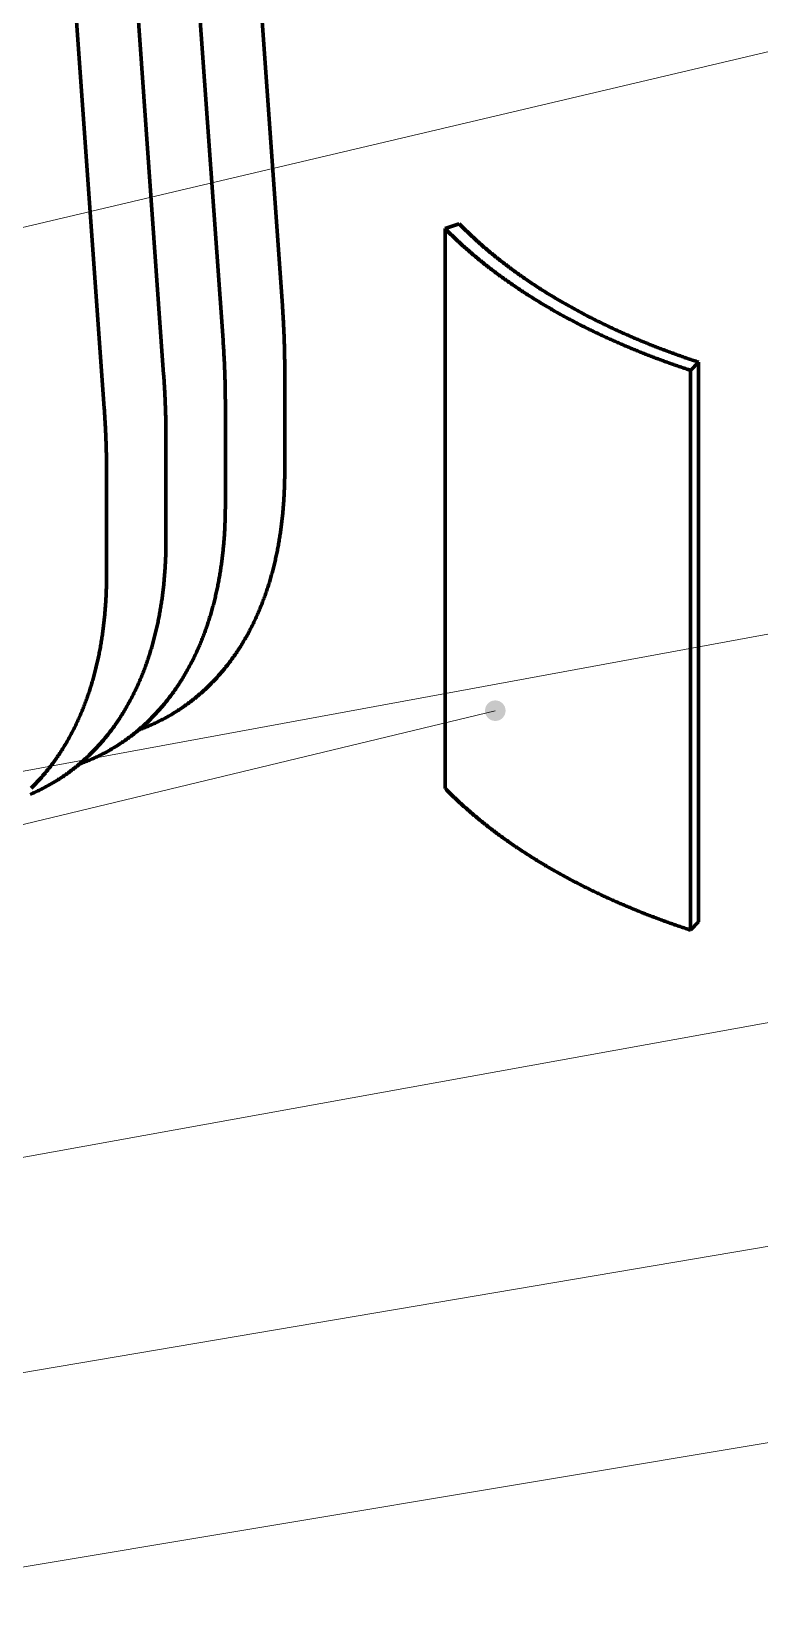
# Model space of a CAD drawing. Header units: millimetres. Extents: x 0 to 841, y 0 to 594.
# Drawn here: x 187.2 to 229.6, y 253.9 to 345.4 of the extents above; entities that cross this region are included whole.
import ezdxf

# ---------------------------------------------------------------- set-up
doc = ezdxf.new("R2010")
doc.units = ezdxf.units.MM
doc.layers.add('01-VISIBLE', color=7, linetype='CONTINUOUS', lineweight=70)
doc.layers.add('08-FINA', color=5, linetype='CONTINUOUS', lineweight=18)

msp = doc.modelspace()

# ---------------------------------------------------------------- hatches: boundary and pattern name
at = {"layer": '08-FINA'}
h = msp.add_hatch(color=7, dxfattribs=at)
h.dxf.hatch_style = 1
edge = h.paths.add_edge_path()
edge.add_arc((214.223, 305.723), 0.6, 0, 360)

# ---------------------------------------------------------------- linework, layer by layer
at = {"layer": '01-VISIBLE'}
for p, q in [((201.801, 329.346), (197.86, 384.638)), ((198.336, 327.346), (194.395, 382.638)), ((194.871, 325.345), (190.93, 380.637)), ((191.406, 323.345), (187.465, 378.637)), ((212.117, 334.122), (211.29, 333.851)), ((211.29, 301.191), (211.29, 333.851)), ((226.088, 326.055), (225.62, 325.578)), ((226.088, 293.395), (226.088, 326.055)), ((201.936, 319.687), (201.936, 325.613)), ((225.62, 292.918), (225.62, 325.578)), ((198.472, 317.686), (198.472, 323.612)), ((195.007, 315.686), (195.007, 321.612)), ((191.542, 313.685), (191.542, 319.612)), ((226.088, 293.395), (225.62, 292.918))]:
    msp.add_line(p, q, dxfattribs=at)
for points in [[(212.117, 334.122), (212.173, 334.064), (212.23, 334.008), (212.286, 333.951), (212.343, 333.894), (212.4, 333.838), (212.458, 333.782), (212.515, 333.726), (212.573, 333.67), (212.631, 333.615), (212.689, 333.559), (212.747, 333.504), (212.805, 333.449), (212.864, 333.395), (212.923, 333.34), (212.982, 333.286), (213.041, 333.232), (213.1, 333.178), (213.16, 333.124), (213.22, 333.07), (213.28, 333.017), (213.34, 332.964), (213.4, 332.911), (213.46, 332.858), (213.521, 332.805), (213.581, 332.753), (213.642, 332.701), (213.703, 332.649), (213.765, 332.597), (213.826, 332.545), (213.887, 332.494), (213.949, 332.442), (214.011, 332.391), (214.073, 332.34), (214.135, 332.29), (214.197, 332.239), (214.26, 332.189), (214.322, 332.139), (214.385, 332.089), (214.448, 332.039), (214.511, 331.989), (214.574, 331.94), (214.638, 331.891), (214.701, 331.842), (214.765, 331.793), (214.829, 331.744), (214.892, 331.696), (214.956, 331.647), (215.021, 331.599), (215.085, 331.551), (215.149, 331.504), (215.214, 331.456), (215.279, 331.408), (215.343, 331.361), (215.408, 331.314), (215.473, 331.267), (215.539, 331.221), (215.604, 331.174), (215.669, 331.128), (215.735, 331.082), (215.801, 331.036), (215.867, 330.99), (215.933, 330.944), (215.999, 330.899), (216.065, 330.853), (216.131, 330.808), (216.198, 330.763), (216.264, 330.718), (216.331, 330.674), (216.398, 330.629), (216.464, 330.585), (216.531, 330.541), (216.599, 330.497), (216.666, 330.453), (216.733, 330.41), (216.801, 330.366), (216.868, 330.323), (216.936, 330.28), (217.003, 330.237), (217.071, 330.194), (217.139, 330.152), (217.207, 330.109), (217.276, 330.067), (217.344, 330.025), (217.412, 329.983), (217.481, 329.941), (217.549, 329.9), (217.618, 329.858), (217.687, 329.817), (217.756, 329.776), (217.825, 329.735), (217.894, 329.694), (217.963, 329.653), (218.032, 329.613), (218.101, 329.573), (218.171, 329.533), (218.24, 329.493), (218.31, 329.453), (218.38, 329.413), (218.45, 329.374), (218.519, 329.334), (218.589, 329.295), (218.659, 329.256), (218.73, 329.217), (218.8, 329.178), (218.87, 329.14), (218.941, 329.101), (219.011, 329.063), (219.082, 329.025), (219.152, 328.987), (219.223, 328.949), (219.294, 328.912), (219.365, 328.874), (219.436, 328.837), (219.507, 328.799), (219.578, 328.762), (219.649, 328.726), (219.72, 328.689), (219.792, 328.652), (219.863, 328.616), (219.935, 328.579), (220.006, 328.543), (220.078, 328.507), (220.15, 328.471), (220.222, 328.436), (220.294, 328.4), (220.366, 328.365), (220.438, 328.33), (220.51, 328.294), (220.582, 328.26), (220.654, 328.225), (220.727, 328.19), (220.799, 328.156), (220.871, 328.121), (220.944, 328.087), (221.017, 328.053), (221.089, 328.019), (221.162, 327.985), (221.235, 327.951), (221.308, 327.918), (221.381, 327.884), (221.454, 327.851), (221.527, 327.818), (221.6, 327.785), (221.673, 327.752), (221.746, 327.72), (221.82, 327.687), (221.893, 327.655), (221.966, 327.623), (222.04, 327.59), (222.113, 327.558), (222.187, 327.527), (222.261, 327.495), (222.334, 327.463), (222.408, 327.432), (222.482, 327.401), (222.556, 327.37), (222.63, 327.339), (222.704, 327.308), (222.778, 327.277), (222.852, 327.246), (222.927, 327.216), (223.001, 327.186), (223.075, 327.155), (223.149, 327.125), (223.224, 327.095), (223.298, 327.066), (223.373, 327.036), (223.447, 327.006), (223.522, 326.977), (223.597, 326.948), (223.671, 326.919), (223.746, 326.89), (223.821, 326.861), (223.896, 326.832), (223.971, 326.803), (224.046, 326.775), (224.121, 326.747), (224.196, 326.718), (224.271, 326.69), (224.346, 326.662), (224.422, 326.635), (224.497, 326.607), (224.572, 326.579), (224.648, 326.552), (224.723, 326.525), (224.799, 326.498), (224.874, 326.471), (224.95, 326.444), (225.025, 326.417), (225.101, 326.39), (225.177, 326.364), (225.252, 326.337), (225.328, 326.311), (225.404, 326.285), (225.48, 326.259), (225.556, 326.233), (225.632, 326.207), (225.708, 326.181), (225.784, 326.156), (225.86, 326.131), (225.936, 326.105), (226.012, 326.08), (226.088, 326.055)], [(211.29, 333.851), (211.347, 333.794), (211.403, 333.737), (211.46, 333.68), (211.517, 333.624), (211.574, 333.567), (211.631, 333.511), (211.689, 333.455), (211.747, 333.399), (211.805, 333.343), (211.863, 333.288), (211.921, 333.233), (211.979, 333.178), (212.038, 333.123), (212.097, 333.068), (212.156, 333.014), (212.215, 332.96), (212.274, 332.905), (212.334, 332.852), (212.394, 332.798), (212.453, 332.744), (212.513, 332.691), (212.574, 332.638), (212.634, 332.585), (212.694, 332.532), (212.755, 332.48), (212.816, 332.427), (212.877, 332.375), (212.938, 332.323), (212.999, 332.271), (213.061, 332.219), (213.123, 332.168), (213.184, 332.117), (213.246, 332.066), (213.308, 332.015), (213.371, 331.964), (213.433, 331.913), (213.495, 331.863), (213.558, 331.813), (213.621, 331.763), (213.684, 331.713), (213.747, 331.663), (213.81, 331.614), (213.874, 331.565), (213.937, 331.516), (214.001, 331.467), (214.065, 331.418), (214.129, 331.369), (214.193, 331.321), (214.257, 331.273), (214.321, 331.225), (214.386, 331.177), (214.45, 331.129), (214.515, 331.082), (214.58, 331.034), (214.645, 330.987), (214.71, 330.94), (214.775, 330.893), (214.841, 330.847), (214.906, 330.8), (214.972, 330.754), (215.037, 330.708), (215.103, 330.662), (215.169, 330.616), (215.235, 330.571), (215.301, 330.525), (215.368, 330.48), (215.434, 330.435), (215.501, 330.39), (215.567, 330.345), (215.634, 330.301), (215.701, 330.256), (215.768, 330.212), (215.835, 330.168), (215.902, 330.124), (215.969, 330.08), (216.037, 330.036), (216.104, 329.993), (216.172, 329.95), (216.24, 329.907), (216.308, 329.864), (216.376, 329.821), (216.444, 329.778), (216.512, 329.736), (216.58, 329.693), (216.648, 329.651), (216.717, 329.609), (216.785, 329.568), (216.854, 329.526), (216.923, 329.484), (216.991, 329.443), (217.06, 329.402), (217.129, 329.361), (217.199, 329.32), (217.268, 329.279), (217.337, 329.239), (217.406, 329.198), (217.476, 329.158), (217.545, 329.118), (217.615, 329.078), (217.685, 329.038), (217.755, 328.999), (217.825, 328.959), (217.895, 328.92), (217.965, 328.881), (218.035, 328.842), (218.105, 328.803), (218.175, 328.764), (218.246, 328.726), (218.316, 328.687), (218.387, 328.649), (218.458, 328.611), (218.528, 328.573), (218.599, 328.535), (218.67, 328.498), (218.741, 328.46), (218.812, 328.423), (218.883, 328.385), (218.955, 328.348), (219.026, 328.312), (219.097, 328.275), (219.169, 328.238), (219.24, 328.202), (219.312, 328.165), (219.384, 328.129), (219.455, 328.093), (219.527, 328.057), (219.599, 328.022), (219.671, 327.986), (219.743, 327.951), (219.815, 327.915), (219.887, 327.88), (219.96, 327.845), (220.032, 327.81), (220.104, 327.775), (220.177, 327.741), (220.249, 327.706), (220.322, 327.672), (220.394, 327.638), (220.467, 327.604), (220.54, 327.57), (220.613, 327.536), (220.686, 327.503), (220.759, 327.469), (220.832, 327.436), (220.905, 327.403), (220.978, 327.37), (221.051, 327.337), (221.125, 327.304), (221.198, 327.271), (221.271, 327.239), (221.345, 327.206), (221.418, 327.174), (221.492, 327.142), (221.566, 327.11), (221.639, 327.078), (221.713, 327.047), (221.787, 327.015), (221.861, 326.984), (221.935, 326.952), (222.009, 326.921), (222.083, 326.89), (222.157, 326.859), (222.231, 326.829), (222.305, 326.798), (222.379, 326.767), (222.454, 326.737), (222.528, 326.707), (222.603, 326.677), (222.677, 326.647), (222.752, 326.617), (222.826, 326.587), (222.901, 326.558), (222.976, 326.528), (223.05, 326.499), (223.125, 326.47), (223.2, 326.441), (223.275, 326.412), (223.35, 326.383), (223.425, 326.354), (223.5, 326.326), (223.575, 326.297), (223.65, 326.269), (223.725, 326.241), (223.801, 326.213), (223.876, 326.185), (223.951, 326.157), (224.027, 326.13), (224.102, 326.102), (224.177, 326.075), (224.253, 326.048), (224.329, 326.02), (224.404, 325.993), (224.48, 325.967), (224.555, 325.94), (224.631, 325.913), (224.707, 325.887), (224.783, 325.86), (224.859, 325.834), (224.935, 325.808), (225.011, 325.782), (225.087, 325.756), (225.163, 325.73), (225.239, 325.704), (225.315, 325.679), (225.391, 325.654), (225.467, 325.628), (225.543, 325.603), (225.62, 325.578)], [(201.936, 325.613), (201.936, 325.694), (201.936, 325.775), (201.936, 325.856), (201.935, 325.938), (201.935, 326.019), (201.934, 326.1), (201.933, 326.181), (201.932, 326.263), (201.931, 326.344), (201.93, 326.425), (201.928, 326.506), (201.927, 326.588), (201.925, 326.669), (201.923, 326.75), (201.922, 326.831), (201.92, 326.912), (201.917, 326.994), (201.915, 327.075), (201.913, 327.156), (201.91, 327.237), (201.908, 327.318), (201.905, 327.4), (201.902, 327.481), (201.899, 327.562), (201.896, 327.643), (201.892, 327.724), (201.889, 327.805), (201.885, 327.887), (201.882, 327.968), (201.878, 328.049), (201.874, 328.13), (201.87, 328.211), (201.866, 328.292), (201.862, 328.373), (201.857, 328.454), (201.853, 328.536), (201.848, 328.617), (201.843, 328.698), (201.838, 328.779), (201.833, 328.86), (201.828, 328.941), (201.823, 329.022), (201.818, 329.103), (201.812, 329.184), (201.807, 329.265), (201.801, 329.346)], [(198.472, 323.612), (198.471, 323.694), (198.471, 323.775), (198.471, 323.856), (198.47, 323.937), (198.47, 324.019), (198.469, 324.1), (198.468, 324.181), (198.467, 324.262), (198.466, 324.343), (198.465, 324.425), (198.464, 324.506), (198.462, 324.587), (198.46, 324.668), (198.459, 324.75), (198.457, 324.831), (198.455, 324.912), (198.453, 324.993), (198.45, 325.074), (198.448, 325.156), (198.445, 325.237), (198.443, 325.318), (198.44, 325.399), (198.437, 325.48), (198.434, 325.561), (198.431, 325.643), (198.428, 325.724), (198.424, 325.805), (198.421, 325.886), (198.417, 325.967), (198.413, 326.048), (198.409, 326.13), (198.405, 326.211), (198.401, 326.292), (198.397, 326.373), (198.392, 326.454), (198.388, 326.535), (198.383, 326.616), (198.378, 326.697), (198.374, 326.778), (198.369, 326.859), (198.363, 326.941), (198.358, 327.022), (198.353, 327.103), (198.347, 327.184), (198.342, 327.265), (198.336, 327.346)], [(195.007, 321.612), (195.007, 321.693), (195.006, 321.774), (195.006, 321.856), (195.006, 321.937), (195.005, 322.018), (195.004, 322.099), (195.003, 322.181), (195.002, 322.262), (195.001, 322.343), (195, 322.424), (194.999, 322.505), (194.997, 322.587), (194.996, 322.668), (194.994, 322.749), (194.992, 322.83), (194.99, 322.912), (194.988, 322.993), (194.985, 323.074), (194.983, 323.155), (194.981, 323.236), (194.978, 323.317), (194.975, 323.399), (194.972, 323.48), (194.969, 323.561), (194.966, 323.642), (194.963, 323.723), (194.959, 323.805), (194.956, 323.886), (194.952, 323.967), (194.948, 324.048), (194.944, 324.129), (194.94, 324.21), (194.936, 324.291), (194.932, 324.372), (194.928, 324.454), (194.923, 324.535), (194.918, 324.616), (194.914, 324.697), (194.909, 324.778), (194.904, 324.859), (194.899, 324.94), (194.893, 325.021), (194.888, 325.102), (194.883, 325.183), (194.877, 325.264), (194.871, 325.345)], [(191.542, 319.612), (191.542, 319.693), (191.542, 319.774), (191.541, 319.855), (191.541, 319.936), (191.54, 320.018), (191.54, 320.099), (191.539, 320.18), (191.538, 320.261), (191.537, 320.343), (191.535, 320.424), (191.534, 320.505), (191.532, 320.586), (191.531, 320.667), (191.529, 320.749), (191.527, 320.83), (191.525, 320.911), (191.523, 320.992), (191.521, 321.073), (191.518, 321.155), (191.516, 321.236), (191.513, 321.317), (191.51, 321.398), (191.507, 321.479), (191.504, 321.561), (191.501, 321.642), (191.498, 321.723), (191.494, 321.804), (191.491, 321.885), (191.487, 321.966), (191.483, 322.048), (191.48, 322.129), (191.476, 322.21), (191.471, 322.291), (191.467, 322.372), (191.463, 322.453), (191.458, 322.534), (191.454, 322.615), (191.449, 322.696), (191.444, 322.778), (191.439, 322.859), (191.434, 322.94), (191.429, 323.021), (191.423, 323.102), (191.418, 323.183), (191.412, 323.264), (191.406, 323.345)], [(193.42, 304.606), (193.495, 304.634), (193.57, 304.662), (193.645, 304.69), (193.72, 304.719), (193.794, 304.749), (193.869, 304.779), (193.943, 304.809), (194.016, 304.84), (194.09, 304.872), (194.163, 304.904), (194.236, 304.937), (194.309, 304.97), (194.382, 305.003), (194.454, 305.038), (194.526, 305.072), (194.598, 305.108), (194.67, 305.143), (194.741, 305.179), (194.813, 305.216), (194.883, 305.253), (194.954, 305.291), (195.024, 305.329), (195.095, 305.368), (195.164, 305.407), (195.234, 305.447), (195.303, 305.487), (195.372, 305.528), (195.441, 305.569), (195.509, 305.611), (195.577, 305.653), (195.645, 305.696), (195.712, 305.739), (195.779, 305.782), (195.846, 305.827), (195.913, 305.871), (195.979, 305.916), (196.045, 305.962), (196.11, 306.008), (196.176, 306.054), (196.24, 306.101), (196.305, 306.148), (196.369, 306.196), (196.433, 306.244), (196.497, 306.293), (196.56, 306.342), (196.623, 306.392), (196.685, 306.442), (196.747, 306.492), (196.809, 306.543), (196.871, 306.595), (196.932, 306.646), (196.992, 306.699), (197.053, 306.751), (197.113, 306.804), (197.172, 306.858), (197.232, 306.912), (197.291, 306.966), (197.349, 307.02), (197.407, 307.075), (197.465, 307.131), (197.522, 307.187), (197.579, 307.243), (197.636, 307.3), (197.692, 307.357), (197.748, 307.414), (197.804, 307.472), (197.859, 307.53), (197.913, 307.588), (197.968, 307.647), (198.022, 307.706), (198.075, 307.766), (198.128, 307.826), (198.181, 307.886), (198.233, 307.946), (198.285, 308.007), (198.337, 308.069), (198.388, 308.13), (198.439, 308.192), (198.489, 308.254), (198.539, 308.317), (198.589, 308.38), (198.638, 308.443), (198.687, 308.507), (198.735, 308.57), (198.783, 308.634), (198.83, 308.699), (198.878, 308.764), (198.924, 308.829), (198.971, 308.894), (199.017, 308.959), (199.062, 309.025), (199.107, 309.091), (199.152, 309.158), (199.196, 309.224), (199.24, 309.291), (199.284, 309.358), (199.327, 309.426), (199.37, 309.494), (199.412, 309.562), (199.454, 309.63), (199.496, 309.698), (199.537, 309.767), (199.578, 309.836), (199.618, 309.905), (199.658, 309.974), (199.698, 310.044), (199.737, 310.114), (199.776, 310.184), (199.814, 310.254), (199.852, 310.324), (199.89, 310.395), (199.927, 310.466), (199.964, 310.537), (200, 310.608), (200.036, 310.68), (200.072, 310.752), (200.107, 310.823), (200.142, 310.895), (200.177, 310.968), (200.211, 311.04), (200.244, 311.113), (200.278, 311.186), (200.311, 311.259), (200.343, 311.332), (200.376, 311.405), (200.407, 311.478), (200.439, 311.552), (200.47, 311.626), (200.501, 311.7), (200.531, 311.774), (200.561, 311.848), (200.591, 311.922), (200.62, 311.997), (200.649, 312.072), (200.677, 312.146), (200.706, 312.221), (200.733, 312.296), (200.761, 312.372), (200.788, 312.447), (200.815, 312.522), (200.841, 312.598), (200.867, 312.674), (200.893, 312.75), (200.918, 312.826), (200.943, 312.902), (200.968, 312.978), (200.992, 313.054), (201.016, 313.131), (201.039, 313.207), (201.063, 313.284), (201.085, 313.36), (201.108, 313.437), (201.13, 313.514), (201.152, 313.591), (201.174, 313.668), (201.195, 313.746), (201.216, 313.823), (201.236, 313.9), (201.256, 313.978), (201.276, 314.055), (201.296, 314.133), (201.315, 314.211), (201.334, 314.288), (201.353, 314.366), (201.371, 314.444), (201.389, 314.522), (201.406, 314.6), (201.424, 314.679), (201.441, 314.757), (201.457, 314.835), (201.474, 314.913), (201.49, 314.992), (201.505, 315.07), (201.521, 315.149), (201.536, 315.228), (201.551, 315.306), (201.565, 315.385), (201.58, 315.464), (201.593, 315.543), (201.607, 315.622), (201.62, 315.7), (201.633, 315.779), (201.646, 315.859), (201.659, 315.938), (201.671, 316.017), (201.683, 316.096), (201.694, 316.175), (201.705, 316.254), (201.716, 316.334), (201.727, 316.413), (201.737, 316.492), (201.748, 316.572), (201.757, 316.651), (201.767, 316.731), (201.776, 316.81), (201.785, 316.89), (201.794, 316.97), (201.803, 317.049), (201.811, 317.129), (201.819, 317.208), (201.826, 317.288), (201.834, 317.368), (201.841, 317.448), (201.848, 317.527), (201.854, 317.607), (201.861, 317.687), (201.867, 317.767), (201.872, 317.847), (201.878, 317.927), (201.883, 318.006), (201.888, 318.086), (201.893, 318.166), (201.897, 318.246), (201.902, 318.326), (201.906, 318.406), (201.909, 318.486), (201.913, 318.566), (201.916, 318.646), (201.919, 318.726), (201.922, 318.806), (201.924, 318.886), (201.927, 318.966), (201.929, 319.046), (201.931, 319.126), (201.932, 319.206), (201.933, 319.286), (201.934, 319.366), (201.935, 319.446), (201.936, 319.527), (201.936, 319.607), (201.936, 319.687)], [(189.955, 302.606), (190.031, 302.633), (190.106, 302.661), (190.18, 302.69), (190.255, 302.719), (190.329, 302.748), (190.404, 302.778), (190.478, 302.809), (190.552, 302.84), (190.625, 302.872), (190.698, 302.904), (190.772, 302.936), (190.844, 302.969), (190.917, 303.003), (190.989, 303.037), (191.062, 303.072), (191.134, 303.107), (191.205, 303.143), (191.277, 303.179), (191.348, 303.216), (191.419, 303.253), (191.489, 303.291), (191.56, 303.329), (191.63, 303.368), (191.699, 303.407), (191.769, 303.447), (191.838, 303.487), (191.907, 303.528), (191.976, 303.569), (192.044, 303.61), (192.112, 303.653), (192.18, 303.695), (192.247, 303.738), (192.315, 303.782), (192.381, 303.826), (192.448, 303.871), (192.514, 303.916), (192.58, 303.961), (192.646, 304.007), (192.711, 304.054), (192.776, 304.101), (192.84, 304.148), (192.904, 304.196), (192.968, 304.244), (193.032, 304.293), (193.095, 304.342), (193.158, 304.392), (193.22, 304.442), (193.283, 304.492), (193.344, 304.543), (193.406, 304.594), (193.467, 304.646), (193.528, 304.698), (193.588, 304.751), (193.648, 304.804), (193.708, 304.857), (193.767, 304.911), (193.826, 304.965), (193.884, 305.02), (193.942, 305.075), (194, 305.13), (194.058, 305.186), (194.115, 305.243), (194.171, 305.299), (194.227, 305.356), (194.283, 305.413), (194.339, 305.471), (194.394, 305.529), (194.448, 305.588), (194.503, 305.647), (194.557, 305.706), (194.61, 305.765), (194.663, 305.825), (194.716, 305.885), (194.768, 305.946), (194.82, 306.007), (194.872, 306.068), (194.923, 306.13), (194.974, 306.192), (195.024, 306.254), (195.074, 306.317), (195.124, 306.379), (195.173, 306.443), (195.222, 306.506), (195.27, 306.57), (195.318, 306.634), (195.366, 306.698), (195.413, 306.763), (195.459, 306.828), (195.506, 306.893), (195.552, 306.959), (195.597, 307.025), (195.643, 307.091), (195.687, 307.157), (195.732, 307.224), (195.776, 307.291), (195.819, 307.358), (195.862, 307.425), (195.905, 307.493), (195.947, 307.561), (195.989, 307.629), (196.031, 307.698), (196.072, 307.766), (196.113, 307.835), (196.153, 307.904), (196.193, 307.974), (196.233, 308.043), (196.272, 308.113), (196.311, 308.183), (196.349, 308.254), (196.387, 308.324), (196.425, 308.395), (196.462, 308.466), (196.499, 308.537), (196.535, 308.608), (196.571, 308.679), (196.607, 308.751), (196.642, 308.823), (196.677, 308.895), (196.712, 308.967), (196.746, 309.04), (196.78, 309.112), (196.813, 309.185), (196.846, 309.258), (196.879, 309.331), (196.911, 309.405), (196.943, 309.478), (196.974, 309.552), (197.005, 309.625), (197.036, 309.699), (197.066, 309.773), (197.096, 309.848), (197.126, 309.922), (197.155, 309.997), (197.184, 310.071), (197.213, 310.146), (197.241, 310.221), (197.269, 310.296), (197.296, 310.371), (197.323, 310.447), (197.35, 310.522), (197.376, 310.598), (197.402, 310.673), (197.428, 310.749), (197.453, 310.825), (197.478, 310.901), (197.503, 310.977), (197.527, 311.054), (197.551, 311.13), (197.574, 311.207), (197.598, 311.283), (197.621, 311.36), (197.643, 311.437), (197.665, 311.514), (197.687, 311.591), (197.709, 311.668), (197.73, 311.745), (197.751, 311.822), (197.771, 311.9), (197.792, 311.977), (197.811, 312.055), (197.831, 312.132), (197.85, 312.21), (197.869, 312.288), (197.888, 312.366), (197.906, 312.444), (197.924, 312.522), (197.941, 312.6), (197.959, 312.678), (197.976, 312.756), (197.992, 312.835), (198.009, 312.913), (198.025, 312.991), (198.041, 313.07), (198.056, 313.149), (198.071, 313.227), (198.086, 313.306), (198.1, 313.385), (198.115, 313.463), (198.129, 313.542), (198.142, 313.621), (198.156, 313.7), (198.169, 313.779), (198.181, 313.858), (198.194, 313.937), (198.206, 314.016), (198.218, 314.096), (198.229, 314.175), (198.241, 314.254), (198.252, 314.333), (198.262, 314.413), (198.273, 314.492), (198.283, 314.571), (198.293, 314.651), (198.302, 314.73), (198.311, 314.81), (198.32, 314.89), (198.329, 314.969), (198.338, 315.049), (198.346, 315.128), (198.354, 315.208), (198.361, 315.288), (198.369, 315.367), (198.376, 315.447), (198.383, 315.527), (198.389, 315.607), (198.396, 315.687), (198.402, 315.766), (198.408, 315.846), (198.413, 315.926), (198.418, 316.006), (198.423, 316.086), (198.428, 316.166), (198.433, 316.246), (198.437, 316.326), (198.441, 316.406), (198.445, 316.486), (198.448, 316.566), (198.451, 316.646), (198.454, 316.726), (198.457, 316.806), (198.46, 316.886), (198.462, 316.966), (198.464, 317.046), (198.466, 317.126), (198.467, 317.206), (198.469, 317.286), (198.47, 317.366), (198.47, 317.446), (198.471, 317.526), (198.471, 317.606), (198.472, 317.686)], [(187.087, 300.84), (187.16, 300.871), (187.234, 300.903), (187.307, 300.936), (187.38, 300.969), (187.452, 301.003), (187.525, 301.037), (187.597, 301.071), (187.669, 301.107), (187.74, 301.142), (187.812, 301.179), (187.883, 301.215), (187.954, 301.253), (188.024, 301.29), (188.095, 301.329), (188.165, 301.367), (188.235, 301.406), (188.304, 301.446), (188.373, 301.486), (188.442, 301.527), (188.511, 301.568), (188.579, 301.61), (188.647, 301.652), (188.715, 301.695), (188.783, 301.738), (188.85, 301.782), (188.917, 301.826), (188.983, 301.87), (189.049, 301.915), (189.115, 301.961), (189.181, 302.007), (189.246, 302.053), (189.311, 302.1), (189.375, 302.148), (189.44, 302.195), (189.503, 302.244), (189.567, 302.292), (189.63, 302.341), (189.693, 302.391), (189.756, 302.441), (189.818, 302.492), (189.879, 302.543), (189.941, 302.594), (190.002, 302.646), (190.063, 302.698), (190.123, 302.75), (190.183, 302.803), (190.243, 302.857), (190.302, 302.911), (190.361, 302.965), (190.419, 303.02), (190.478, 303.075), (190.535, 303.13), (190.593, 303.186), (190.65, 303.242), (190.706, 303.299), (190.763, 303.356), (190.818, 303.413), (190.874, 303.471), (190.929, 303.529), (190.984, 303.587), (191.038, 303.646), (191.092, 303.705), (191.145, 303.765), (191.199, 303.825), (191.251, 303.885), (191.304, 303.946), (191.356, 304.007), (191.407, 304.068), (191.458, 304.129), (191.509, 304.191), (191.559, 304.254), (191.609, 304.316), (191.659, 304.379), (191.708, 304.442), (191.757, 304.506), (191.805, 304.57), (191.853, 304.634), (191.901, 304.698), (191.948, 304.763), (191.995, 304.828), (192.041, 304.893), (192.087, 304.959), (192.133, 305.024), (192.178, 305.091), (192.222, 305.157), (192.267, 305.224), (192.311, 305.29), (192.354, 305.358), (192.397, 305.425), (192.44, 305.493), (192.483, 305.561), (192.525, 305.629), (192.566, 305.697), (192.607, 305.766), (192.648, 305.835), (192.688, 305.904), (192.728, 305.973), (192.768, 306.043), (192.807, 306.113), (192.846, 306.183), (192.884, 306.253), (192.922, 306.324), (192.96, 306.394), (192.997, 306.465), (193.034, 306.536), (193.07, 306.608), (193.107, 306.679), (193.142, 306.751), (193.177, 306.823), (193.212, 306.895), (193.247, 306.967), (193.281, 307.039), (193.315, 307.112), (193.348, 307.185), (193.381, 307.258), (193.414, 307.331), (193.446, 307.404), (193.478, 307.478), (193.509, 307.551), (193.54, 307.625), (193.571, 307.699), (193.601, 307.773), (193.631, 307.847), (193.661, 307.922), (193.69, 307.996), (193.719, 308.071), (193.748, 308.146), (193.776, 308.221), (193.804, 308.296), (193.831, 308.371), (193.858, 308.446), (193.885, 308.522), (193.911, 308.597), (193.937, 308.673), (193.963, 308.749), (193.988, 308.825), (194.013, 308.901), (194.038, 308.977), (194.062, 309.053), (194.086, 309.13), (194.11, 309.206), (194.133, 309.283), (194.156, 309.36), (194.178, 309.436), (194.201, 309.513), (194.222, 309.59), (194.244, 309.667), (194.265, 309.745), (194.286, 309.822), (194.307, 309.899), (194.327, 309.977), (194.347, 310.054), (194.366, 310.132), (194.385, 310.21), (194.404, 310.288), (194.423, 310.365), (194.441, 310.443), (194.459, 310.521), (194.477, 310.6), (194.494, 310.678), (194.511, 310.756), (194.528, 310.834), (194.544, 310.913), (194.56, 310.991), (194.576, 311.07), (194.591, 311.148), (194.606, 311.227), (194.621, 311.305), (194.636, 311.384), (194.65, 311.463), (194.664, 311.542), (194.677, 311.621), (194.691, 311.7), (194.704, 311.779), (194.716, 311.858), (194.729, 311.937), (194.741, 312.016), (194.753, 312.095), (194.764, 312.174), (194.776, 312.254), (194.787, 312.333), (194.797, 312.412), (194.808, 312.492), (194.818, 312.571), (194.828, 312.651), (194.837, 312.73), (194.847, 312.81), (194.856, 312.889), (194.864, 312.969), (194.873, 313.048), (194.881, 313.128), (194.889, 313.208), (194.897, 313.287), (194.904, 313.367), (194.911, 313.447), (194.918, 313.527), (194.925, 313.606), (194.931, 313.686), (194.937, 313.766), (194.943, 313.846), (194.948, 313.926), (194.954, 314.006), (194.959, 314.086), (194.963, 314.165), (194.968, 314.245), (194.972, 314.325), (194.976, 314.405), (194.98, 314.485), (194.983, 314.565), (194.987, 314.645), (194.99, 314.725), (194.992, 314.805), (194.995, 314.885), (194.997, 314.965), (194.999, 315.045), (195.001, 315.125), (195.002, 315.205), (195.004, 315.286), (195.005, 315.366), (195.006, 315.446), (195.006, 315.526), (195.007, 315.606), (195.007, 315.686)], [(187.136, 301.194), (187.195, 301.252), (187.253, 301.31), (187.311, 301.369), (187.368, 301.428), (187.425, 301.487), (187.482, 301.547), (187.538, 301.608), (187.594, 301.668), (187.649, 301.729), (187.704, 301.791), (187.759, 301.853), (187.813, 301.915), (187.866, 301.977), (187.92, 302.04), (187.972, 302.104), (188.025, 302.167), (188.077, 302.231), (188.128, 302.295), (188.18, 302.36), (188.23, 302.425), (188.281, 302.49), (188.33, 302.556), (188.38, 302.622), (188.429, 302.688), (188.478, 302.755), (188.526, 302.822), (188.573, 302.889), (188.621, 302.956), (188.668, 303.024), (188.714, 303.092), (188.76, 303.16), (188.806, 303.229), (188.851, 303.298), (188.896, 303.367), (188.94, 303.437), (188.984, 303.506), (189.028, 303.576), (189.071, 303.647), (189.113, 303.717), (189.156, 303.788), (189.198, 303.859), (189.239, 303.93), (189.28, 304.002), (189.321, 304.073), (189.361, 304.145), (189.4, 304.218), (189.44, 304.29), (189.479, 304.363), (189.517, 304.436), (189.555, 304.509), (189.593, 304.582), (189.63, 304.655), (189.667, 304.729), (189.703, 304.803), (189.739, 304.877), (189.775, 304.952), (189.81, 305.026), (189.845, 305.101), (189.879, 305.176), (189.913, 305.251), (189.947, 305.326), (189.98, 305.402), (190.013, 305.477), (190.045, 305.553), (190.077, 305.629), (190.109, 305.705), (190.14, 305.781), (190.171, 305.858), (190.201, 305.934), (190.231, 306.011), (190.261, 306.088), (190.29, 306.165), (190.319, 306.242), (190.348, 306.32), (190.376, 306.397), (190.404, 306.475), (190.431, 306.552), (190.458, 306.63), (190.485, 306.708), (190.511, 306.786), (190.537, 306.865), (190.562, 306.943), (190.587, 307.021), (190.612, 307.1), (190.637, 307.179), (190.661, 307.258), (190.684, 307.337), (190.708, 307.416), (190.731, 307.495), (190.753, 307.574), (190.775, 307.653), (190.797, 307.733), (190.819, 307.812), (190.84, 307.892), (190.861, 307.972), (190.881, 308.052), (190.901, 308.132), (190.921, 308.212), (190.941, 308.292), (190.96, 308.372), (190.978, 308.452), (190.997, 308.532), (191.015, 308.613), (191.033, 308.693), (191.05, 308.774), (191.067, 308.855), (191.084, 308.935), (191.1, 309.016), (191.116, 309.097), (191.132, 309.178), (191.148, 309.259), (191.163, 309.34), (191.178, 309.421), (191.192, 309.502), (191.206, 309.583), (191.22, 309.664), (191.234, 309.746), (191.247, 309.827), (191.26, 309.908), (191.272, 309.99), (191.285, 310.071), (191.297, 310.153), (191.308, 310.235), (191.32, 310.316), (191.331, 310.398), (191.341, 310.48), (191.352, 310.561), (191.362, 310.643), (191.372, 310.725), (191.382, 310.807), (191.391, 310.889), (191.4, 310.971), (191.409, 311.053), (191.417, 311.135), (191.425, 311.217), (191.433, 311.299), (191.44, 311.381), (191.448, 311.463), (191.455, 311.545), (191.461, 311.627), (191.468, 311.709), (191.474, 311.791), (191.48, 311.874), (191.485, 311.956), (191.491, 312.038), (191.496, 312.12), (191.501, 312.203), (191.505, 312.285), (191.509, 312.367), (191.513, 312.45), (191.517, 312.532), (191.521, 312.614), (191.524, 312.697), (191.527, 312.779), (191.529, 312.861), (191.532, 312.944), (191.534, 313.026), (191.536, 313.109), (191.537, 313.191), (191.539, 313.273), (191.54, 313.356), (191.541, 313.438), (191.541, 313.521), (191.542, 313.603), (191.542, 313.685)], [(211.29, 301.191), (211.347, 301.134), (211.403, 301.077), (211.46, 301.02), (211.517, 300.964), (211.574, 300.907), (211.631, 300.851), (211.689, 300.795), (211.747, 300.739), (211.805, 300.684), (211.863, 300.628), (211.921, 300.573), (211.979, 300.518), (212.038, 300.463), (212.097, 300.408), (212.156, 300.354), (212.215, 300.3), (212.274, 300.246), (212.334, 300.192), (212.394, 300.138), (212.453, 300.084), (212.513, 300.031), (212.574, 299.978), (212.634, 299.925), (212.694, 299.872), (212.755, 299.82), (212.816, 299.767), (212.877, 299.715), (212.938, 299.663), (212.999, 299.611), (213.061, 299.56), (213.123, 299.508), (213.184, 299.457), (213.246, 299.406), (213.308, 299.355), (213.371, 299.304), (213.433, 299.254), (213.495, 299.203), (213.558, 299.153), (213.621, 299.103), (213.684, 299.053), (213.747, 299.004), (213.81, 298.954), (213.874, 298.905), (213.937, 298.856), (214.001, 298.807), (214.065, 298.758), (214.129, 298.71), (214.193, 298.661), (214.257, 298.613), (214.321, 298.565), (214.386, 298.517), (214.45, 298.469), (214.515, 298.422), (214.58, 298.375), (214.645, 298.327), (214.71, 298.28), (214.775, 298.234), (214.841, 298.187), (214.906, 298.141), (214.972, 298.094), (215.037, 298.048), (215.103, 298.002), (215.169, 297.956), (215.235, 297.911), (215.301, 297.865), (215.368, 297.82), (215.434, 297.775), (215.501, 297.73), (215.567, 297.685), (215.634, 297.641), (215.701, 297.596), (215.768, 297.552), (215.835, 297.508), (215.902, 297.464), (215.969, 297.42), (216.037, 297.377), (216.104, 297.333), (216.172, 297.29), (216.24, 297.247), (216.308, 297.204), (216.376, 297.161), (216.444, 297.118), (216.512, 297.076), (216.58, 297.034), (216.648, 296.991), (216.717, 296.95), (216.785, 296.908), (216.854, 296.866), (216.923, 296.825), (216.991, 296.783), (217.06, 296.742), (217.129, 296.701), (217.199, 296.66), (217.268, 296.619), (217.337, 296.579), (217.406, 296.538), (217.476, 296.498), (217.545, 296.458), (217.615, 296.418), (217.685, 296.378), (217.755, 296.339), (217.825, 296.299), (217.895, 296.26), (217.965, 296.221), (218.035, 296.182), (218.105, 296.143), (218.175, 296.104), (218.246, 296.066), (218.316, 296.027), (218.387, 295.989), (218.458, 295.951), (218.528, 295.913), (218.599, 295.875), (218.67, 295.838), (218.741, 295.8), (218.812, 295.763), (218.883, 295.726), (218.955, 295.689), (219.026, 295.652), (219.097, 295.615), (219.169, 295.578), (219.24, 295.542), (219.312, 295.506), (219.384, 295.469), (219.455, 295.433), (219.527, 295.397), (219.599, 295.362), (219.671, 295.326), (219.743, 295.291), (219.815, 295.255), (219.887, 295.22), (219.96, 295.185), (220.032, 295.15), (220.104, 295.116), (220.177, 295.081), (220.249, 295.047), (220.322, 295.012), (220.394, 294.978), (220.467, 294.944), (220.54, 294.91), (220.613, 294.876), (220.686, 294.843), (220.759, 294.809), (220.832, 294.776), (220.905, 294.743), (220.978, 294.71), (221.051, 294.677), (221.125, 294.644), (221.198, 294.611), (221.271, 294.579), (221.345, 294.547), (221.418, 294.514), (221.492, 294.482), (221.566, 294.45), (221.639, 294.418), (221.713, 294.387), (221.787, 294.355), (221.861, 294.324), (221.935, 294.292), (222.009, 294.261), (222.083, 294.23), (222.157, 294.199), (222.231, 294.169), (222.305, 294.138), (222.379, 294.108), (222.454, 294.077), (222.528, 294.047), (222.603, 294.017), (222.677, 293.987), (222.752, 293.957), (222.826, 293.927), (222.901, 293.898), (222.976, 293.868), (223.05, 293.839), (223.125, 293.81), (223.2, 293.781), (223.275, 293.752), (223.35, 293.723), (223.425, 293.695), (223.5, 293.666), (223.575, 293.638), (223.65, 293.609), (223.725, 293.581), (223.801, 293.553), (223.876, 293.525), (223.951, 293.498), (224.027, 293.47), (224.102, 293.442), (224.177, 293.415), (224.253, 293.388), (224.329, 293.361), (224.404, 293.334), (224.48, 293.307), (224.555, 293.28), (224.631, 293.253), (224.707, 293.227), (224.783, 293.2), (224.859, 293.174), (224.935, 293.148), (225.011, 293.122), (225.087, 293.096), (225.163, 293.07), (225.239, 293.045), (225.315, 293.019), (225.391, 292.994), (225.467, 292.968), (225.543, 292.943), (225.62, 292.918)]]:
    msp.add_lwpolyline(points, dxfattribs=at)
at = {"layer": '08-FINA'}
for p, q in [((51.38, 302.029), (291.558, 358.645)), ((51.425, 277.262), (285.519, 320.398)), ((51.375, 266.5), (214.223, 305.723)), ((51.428, 255.246), (274.348, 295.506)), ((51.437, 244.198), (285.493, 283.836)), ((51.439, 233.187), (308.493, 276.085))]:
    msp.add_line(p, q, dxfattribs=at)

doc.saveas('drawing.dxf')
